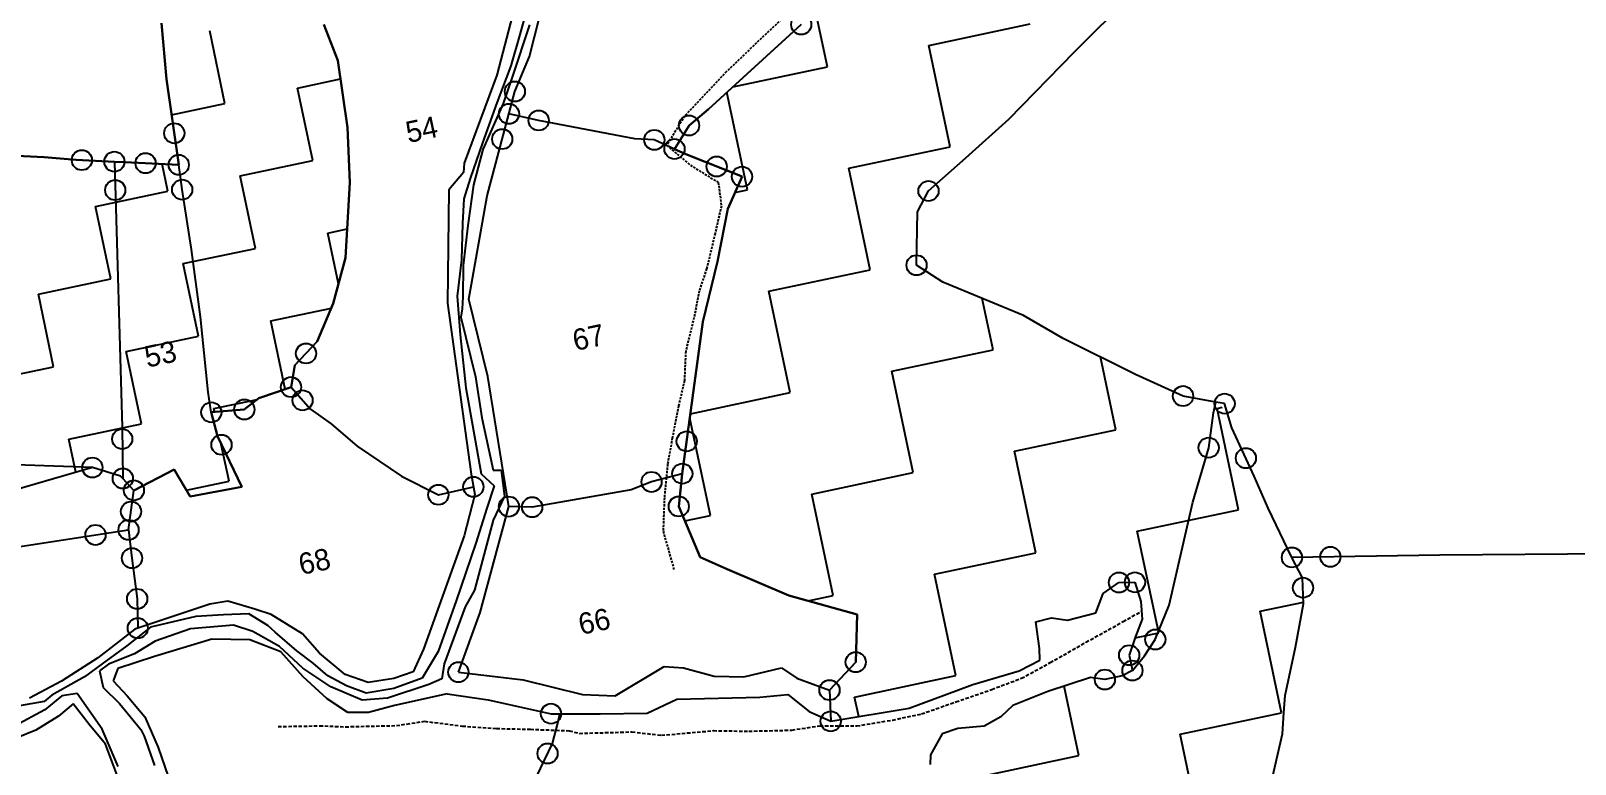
# Model space of a CAD drawing. Header units: metres. Extents: x 349664 to 353992, y 1754751 to 1758067.
# Drawn here: x 351464 to 352143, y 1756540 to 1756862 of the extents above; entities that cross this region are included whole.
import ezdxf
from ezdxf.enums import TextEntityAlignment as Align

# ---------------------------------------------------------------- set-up
doc = ezdxf.new("R2010")
doc.units = ezdxf.units.M
doc.linetypes.add('DASHED', pattern=[0.75, 0.5, -0.25])
for name, color, linetype in [('LINE_FOOTPATH', 1, 'DASHED'), ('LINE_WATER', 4, 'Continuous'), ('POLY_HATCH', 12, 'Continuous'), ('POLY_PARCEL', 6, 'Continuous'), ('POLY_ROAD', 30, 'Continuous'), ('POLY_WATER', 4, 'Continuous'), ('TEXT_PARCEL', 7, 'Continuous')]:
    doc.layers.add(name, color=color, linetype=linetype)
doc.styles.add('kruti dev 050', font='')
doc.styles.get('kruti dev 050').set_extended_font_data('Kruti Dev 050')

msp = doc.modelspace()

# ---------------------------------------------------------------- linework, layer by layer
for centre in [(351802.84, 1756865.06), (351676.91, 1756835.62), (351674.29, 1756825.79), (351687.35, 1756822.91), (351753.5, 1756820.68), (351527.09, 1756817.27), (351671.33, 1756814.71), (351738.22, 1756814.36), (351486.45, 1756805.47), (351500.76, 1756804.79), (351747.08, 1756810.35), (351514.47, 1756804.13), (351529.05, 1756803.41), (351765.64, 1756802.65), (351776.79, 1756798.21), (351501.12, 1756792.29), (351530.55, 1756792.5), (351858.82, 1756791.91), (351853.55, 1756759.28), (351585.04, 1756720.54), (351578.44, 1756705.76), (351583.52, 1756699.93), (351970.77, 1756701.8), (351989.05, 1756698.47), (351543.38, 1756694.66), (351557.9, 1756695.88), (351504.19, 1756682.93), (351547.87, 1756680.4), (351752.46, 1756681.9), (351982.03, 1756679.12), (351491.07, 1756670.39), (351998.41, 1756674.51), (351504.47, 1756665.6), (351737, 1756664.07), (351750.53, 1756667.7), (351509.33, 1756660.37), (351643.24, 1756658.44), (351658.64, 1756661.93), (351508.07, 1756651.04), (351674.26, 1756653.23), (351684.49, 1756652.97), (351748.97, 1756653.31), (351506.99, 1756643), (351492.43, 1756640.78), (351508.49, 1756630.57), (352018.65, 1756630.9), (352035.56, 1756631.16), (351942.57, 1756619.9), (351949.6, 1756619.97), (352023.53, 1756617.6), (351510.77, 1756612.68), (351511.03, 1756599.81), (351958.56, 1756594.86), (351947.07, 1756587.93), (351652.04, 1756580.5), (351826.79, 1756584.87), (351948.49, 1756581.2), (351936.38, 1756577.24), (351815.28, 1756572.61), (351692.79, 1756562.24), (351815.81, 1756558.89), (351691.26, 1756544.75)]:
    msp.add_circle(centre, 4.43)
at = {"layer": 'LINE_FOOTPATH', "ltscale": 2}
for p, q in [((351801.76, 1756874.39), (351785.33, 1756859.04)), ((351785.33, 1756859.04), (351769.99, 1756844.34)), ((351769.99, 1756844.34), (351751.56, 1756824.88)), ((351751.56, 1756824.88), (351743.67, 1756811.9)), ((351743.67, 1756811.9), (351754.07, 1756803.3)), ((351754.07, 1756803.3), (351766.34, 1756795.66)), ((351766.34, 1756795.66), (351767.71, 1756785.31)), ((351767.71, 1756785.31), (351764.93, 1756773.26)), ((351764.93, 1756773.26), (351761.24, 1756757.74)), ((351761.24, 1756757.74), (351757.96, 1756748.04)), ((351757.96, 1756748.04), (351756.02, 1756737.8)), ((351756.02, 1756737.8), (351752.02, 1756721.48)), ((351752.02, 1756721.48), (351751.45, 1756708.66)), ((351751.45, 1756708.66), (351748.89, 1756697.48)), ((351748.89, 1756697.48), (351746.13, 1756683.39)), ((351746.13, 1756683.39), (351744.05, 1756671.89)), ((351744.05, 1756671.89), (351742.63, 1756657.26)), ((351742.63, 1756657.26), (351742.08, 1756642.41)), ((351742.08, 1756642.41), (351746.9, 1756625.41))]:
    msp.add_line(p, q, dxfattribs=at)
at = {"layer": 'LINE_FOOTPATH', "ltscale": 3}
for p, q in [((351946.34, 1756603.83), (351952.51, 1756607.27)), ((351928.05, 1756593.63), (351944.46, 1756602.73)), ((351944.46, 1756602.73), (351946.34, 1756603.83)), ((351912.32, 1756584.67), (351928.05, 1756593.63)), ((351899.67, 1756577.78), (351912.32, 1756584.67)), ((351870.83, 1756567.46), (351886.6, 1756572.9)), ((351886.6, 1756572.9), (351899.67, 1756577.78)), ((351855.73, 1756562.15), (351870.83, 1756567.46)), ((351624.85, 1756557.02), (351637.14, 1756558.91)), ((351637.14, 1756558.91), (351653.8, 1756556.8)), ((351827.24, 1756556.84), (351842.91, 1756559.44)), ((351842.91, 1756559.44), (351855.73, 1756562.15)), ((351572.76, 1756556.58), (351591.03, 1756556.92)), ((351591.03, 1756556.92), (351602.39, 1756556.5)), ((351602.39, 1756556.5), (351624.85, 1756557.02)), ((351653.8, 1756556.8), (351668.83, 1756555.75)), ((351668.83, 1756555.75), (351683.72, 1756555.38)), ((351683.72, 1756555.38), (351700.77, 1756554.76)), ((351700.77, 1756554.76), (351705.25, 1756553.59)), ((351705.25, 1756553.59), (351728.37, 1756554.25)), ((351728.37, 1756554.25), (351741.38, 1756552.77)), ((351741.38, 1756552.77), (351764.22, 1756554.79)), ((351764.22, 1756554.79), (351779.78, 1756554.55)), ((351779.78, 1756554.55), (351798.72, 1756555.03)), ((351798.72, 1756555.03), (351811.01, 1756556.93)), ((351811.01, 1756556.93), (351827.24, 1756556.84))]:
    msp.add_line(p, q, dxfattribs=at)
at = {"layer": 'LINE_WATER'}
for p, q in [((351681.69, 1756870.19), (351679.13, 1756860.67)), ((351683.3, 1756864.85), (351675.82, 1756842.37)), ((351679.13, 1756860.67), (351675.11, 1756846.94)), ((351675.11, 1756846.94), (351669.01, 1756830.64)), ((351675.82, 1756842.37), (351671.69, 1756830.3)), ((351669.01, 1756830.64), (351662.69, 1756813.09)), ((351671.69, 1756830.3), (351662.84, 1756810.07)), ((351662.69, 1756813.09), (351657.18, 1756797.39)), ((351662.84, 1756810.07), (351658.7, 1756794.66)), ((351657.18, 1756797.39), (351654.47, 1756788.53)), ((351658.7, 1756794.66), (351656.21, 1756776.79)), ((351654.47, 1756788.53), (351653.9, 1756777.68)), ((351653.9, 1756777.68), (351653.47, 1756761.62)), ((351656.21, 1756776.79), (351654.2, 1756759.2)), ((351653.47, 1756761.62), (351651.58, 1756745.73)), ((351654.2, 1756759.2), (351654.03, 1756745.34)), ((351651.58, 1756745.73), (351652.8, 1756728.67)), ((351654.03, 1756745.34), (351653.71, 1756740.18)), ((351653.71, 1756740.18), (351653.06, 1756736.47)), ((351653.06, 1756736.47), (351659.57, 1756710.19)), ((351652.8, 1756728.67), (351655.33, 1756705.37)), ((351659.57, 1756710.19), (351662.41, 1756692.2)), ((351655.33, 1756705.37), (351662.11, 1756667.68)), ((351662.41, 1756692.2), (351667.27, 1756669.2)), ((351662.11, 1756667.68), (351667.8, 1756662.29)), ((351667.27, 1756669.2), (351670.84, 1756669.24)), ((351670.84, 1756669.24), (351672.29, 1756657.86)), ((351667.8, 1756662.29), (351664.61, 1756652.56)), ((351672.29, 1756657.86), (351667.36, 1756647.29)), ((351667.36, 1756647.29), (351659.08, 1756616.45)), ((351664.61, 1756652.56), (351659.73, 1756637.23)), ((351659.73, 1756637.23), (351651.03, 1756611.79)), ((351659.08, 1756616.45), (351655.05, 1756609.25)), ((351548.8, 1756605.69), (351536.53, 1756605)), ((351559.92, 1756606.13), (351548.8, 1756605.69)), ((351568.17, 1756600.96), (351559.92, 1756606.13)), ((351651.03, 1756611.79), (351643.13, 1756589.63)), ((351655.05, 1756609.25), (351645.79, 1756584.17)), ((351516.61, 1756600.3), (351506.17, 1756592.13)), ((351536.53, 1756605), (351516.61, 1756600.3)), ((351534.25, 1756599.53), (351518.69, 1756594.1)), ((351553.19, 1756601.07), (351534.25, 1756599.53)), ((351561.65, 1756598.33), (351553.19, 1756601.07)), ((351571.41, 1756598.07), (351568.17, 1756600.96)), ((351506.17, 1756592.13), (351495.44, 1756584.15)), ((351518.69, 1756594.1), (351509.59, 1756588.6)), ((351573.3, 1756591.74), (351561.65, 1756598.33)), ((351581.02, 1756589.85), (351571.41, 1756598.07)), ((351583.66, 1756582.24), (351573.3, 1756591.74)), ((351509.59, 1756588.6), (351498.14, 1756584.03)), ((351588.13, 1756584.44), (351581.02, 1756589.85)), ((351643.13, 1756589.63), (351636.06, 1756577.88)), ((351487.58, 1756578.43), (351473.28, 1756570.41)), ((351495.44, 1756584.15), (351487.58, 1756578.43)), ((351498.14, 1756584.03), (351494.23, 1756581.06)), ((351494.23, 1756581.06), (351495.78, 1756573.76)), ((351595.89, 1756574.1), (351583.66, 1756582.24)), ((351594.56, 1756578.89), (351588.13, 1756584.44)), ((351602.9, 1756574.45), (351594.56, 1756578.89)), ((351645.79, 1756584.17), (351644.81, 1756577.53)), ((351495.78, 1756573.76), (351503, 1756566.71)), ((351609.78, 1756568.22), (351595.89, 1756574.1)), ((351611.45, 1756571.25), (351602.9, 1756574.45)), ((351623.65, 1756573.35), (351611.45, 1756571.25)), ((351639.11, 1756575.13), (351620.81, 1756569.12)), ((351636.06, 1756577.88), (351623.65, 1756573.35)), ((351644.81, 1756577.53), (351639.11, 1756575.13)), ((351469.83, 1756567.53), (351450.73, 1756564.21)), ((351473.28, 1756570.41), (351469.83, 1756567.53)), ((351477.69, 1756570.12), (351470.15, 1756563.99)), ((351484.41, 1756571.06), (351477.69, 1756570.12)), ((351495.34, 1756555.49), (351484.41, 1756571.06)), ((351503, 1756566.71), (351512.32, 1756555.33)), ((351620.81, 1756569.12), (351609.78, 1756568.22)), ((351470.15, 1756563.99), (351457.08, 1756556.94)), ((351502.38, 1756539.1), (351495.34, 1756555.49)), ((351512.32, 1756555.33), (351513.91, 1756552.33)), ((351513.91, 1756552.33), (351518.34, 1756539.49))]:
    msp.add_line(p, q, dxfattribs=at)
at = {"layer": 'POLY_HATCH'}
for p, q in [((351923, 1756853), (351982.56, 1756912.4)), ((351523.71, 1756841.02), (351521.45, 1756865.61)), ((351592.89, 1756865.03), (351598.99, 1756849.25)), ((351802.84, 1756865.06), (351762.02, 1756827.88)), ((351894.09, 1756823.49), (351923, 1756853)), ((351598.99, 1756849.25), (351603.28, 1756819.86)), ((351529.05, 1756803.41), (351523.71, 1756841.02)), ((351762.02, 1756827.88), (351753.5, 1756820.68)), ((351875.16, 1756806.43), (351894.09, 1756823.49)), ((351603.28, 1756819.86), (351604.25, 1756795.62)), ((351753.5, 1756820.68), (351747.08, 1756810.35)), ((351399.26, 1756810.42), (351469.8, 1756806.77)), ((351747.08, 1756810.35), (351752.74, 1756807.79)), ((351469.8, 1756806.77), (351483.93, 1756805.59)), ((351483.93, 1756805.59), (351500.76, 1756804.79)), ((351500.76, 1756804.79), (351505.33, 1756804.58)), ((351505.33, 1756804.58), (351529.05, 1756803.41)), ((351752.74, 1756807.79), (351776.79, 1756798.21)), ((351858.82, 1756791.91), (351875.16, 1756806.43)), ((351604.25, 1756795.62), (351602.47, 1756762.5)), ((351776.79, 1756798.21), (351770.49, 1756784.14)), ((351853.99, 1756782.78), (351858.82, 1756791.91)), ((351770.49, 1756784.14), (351766, 1756760.87)), ((351853.55, 1756759.28), (351853.99, 1756782.78)), ((351602.47, 1756762.5), (351597.01, 1756742.43)), ((351766, 1756760.87), (351759.61, 1756734.44)), ((351865.04, 1756751.81), (351853.55, 1756759.28)), ((351900.57, 1756737.26), (351865.04, 1756751.81)), ((351597.01, 1756742.43), (351589.93, 1756725.71)), ((351759.61, 1756734.44), (351750.53, 1756667.7)), ((351918.09, 1756727.13), (351900.57, 1756737.26)), ((351589.93, 1756725.71), (351580.11, 1756715.33)), ((351949.82, 1756711.33), (351918.09, 1756727.13)), ((351580.11, 1756715.33), (351578.44, 1756705.76)), ((351970.77, 1756701.8), (351949.82, 1756711.33)), ((351564.22, 1756700.91), (351557.9, 1756695.88)), ((351578.44, 1756705.76), (351564.22, 1756700.91)), ((351985.16, 1756699.18), (351970.77, 1756701.8)), ((351557.9, 1756695.88), (351543.38, 1756694.66)), ((351543.38, 1756694.66), (351546.06, 1756684.15)), ((351989.05, 1756698.47), (351985.16, 1756699.18)), ((351992.19, 1756687.88), (351989.05, 1756698.47)), ((352002.1, 1756666.56), (351992.19, 1756687.88)), ((351546.06, 1756684.15), (351556.75, 1756661.97)), ((351491.07, 1756670.39), (351382.57, 1756639.06)), ((351503.5, 1756666.64), (351491.07, 1756670.39)), ((351504.47, 1756665.6), (351503.5, 1756666.64)), ((351526.98, 1756669.51), (351509.33, 1756660.37)), ((351534.11, 1756657.64), (351526.98, 1756669.51)), ((351750.53, 1756667.7), (351748.97, 1756653.31)), ((352008.22, 1756652.55), (352002.1, 1756666.56)), ((351509.33, 1756660.37), (351504.47, 1756665.6)), ((351556.75, 1756661.97), (351534.11, 1756657.64)), ((351748.97, 1756653.31), (351758.33, 1756630.98)), ((352018.65, 1756630.9), (352008.22, 1756652.55)), ((351758.33, 1756630.98), (351770.24, 1756625.78)), ((351770.24, 1756625.78), (351797.42, 1756614.16)), ((352023.36, 1756622), (352018.65, 1756630.9)), ((351935.7, 1756615.07), (351942.57, 1756619.9)), ((351942.57, 1756619.9), (351949.6, 1756619.97)), ((351949.6, 1756619.97), (351952.23, 1756611.53)), ((352023.81, 1756610.56), (352023.36, 1756622)), ((351797.42, 1756614.16), (351827.38, 1756605.83)), ((351932.44, 1756606.5), (351935.7, 1756615.07)), ((351827.38, 1756605.83), (351826.79, 1756584.87)), ((351919.89, 1756603.29), (351932.44, 1756606.5)), ((351952.23, 1756611.53), (351952.74, 1756603.76)), ((352020.23, 1756591.51), (352023.81, 1756610.56)), ((351905.95, 1756602.59), (351912.9, 1756604.34)), ((351907.59, 1756590.84), (351905.95, 1756602.59)), ((351912.9, 1756604.34), (351919.89, 1756603.29)), ((351952.74, 1756603.76), (351949.85, 1756596.12)), ((351949.85, 1756596.12), (351947.07, 1756587.93)), ((351826.79, 1756584.87), (351815.28, 1756572.61)), ((351898.67, 1756581.08), (351907.8, 1756585.83)), ((351907.8, 1756585.83), (351907.59, 1756590.84)), ((351947.07, 1756587.93), (351948.49, 1756581.2)), ((352015.7, 1756570.3), (352020.23, 1756591.51)), ((351878.26, 1756575.11), (351898.67, 1756581.08)), ((351929.99, 1756578.14), (351911.3, 1756571.94)), ((351936.38, 1756577.24), (351929.99, 1756578.14)), ((351943.93, 1756578.83), (351936.38, 1756577.24)), ((351948.49, 1756581.2), (351943.93, 1756578.83)), ((351815.28, 1756572.61), (351815.81, 1756558.89)), ((351850.35, 1756564.66), (351878.26, 1756575.11)), ((351911.3, 1756571.94), (351895.96, 1756565.88)), ((351815.81, 1756558.89), (351850.35, 1756564.66)), ((351895.96, 1756565.88), (351890.56, 1756560.8)), ((352015.08, 1756562.58), (352015.7, 1756570.3)), ((351890.56, 1756560.8), (351883.25, 1756556.73)), ((352014.47, 1756553.45), (352015.08, 1756562.58)), ((351864.8, 1756553.39), (351859.71, 1756544.16)), ((351871.64, 1756555.68), (351864.8, 1756553.39)), ((351883.25, 1756556.73), (351871.64, 1756555.68)), ((352009.31, 1756531.08), (352014.47, 1756553.45)), ((351859.71, 1756544.16), (351859.49, 1756539.89))]:
    msp.add_line(p, q, dxfattribs=at)
at = {"layer": 'POLY_HATCH', "linetype": 'Continuous'}
for p, q in [((351814.35, 1756846.47), (351808.43, 1756874.48)), ((351858.93, 1756855.89), (351903.51, 1756865.31)), ((351549.39, 1756830.4), (351542.66, 1756862.24)), ((351868.35, 1756811.31), (351858.93, 1756855.89)), ((351772.78, 1756837.69), (351814.35, 1756846.47)), ((351581.23, 1756837.13), (351600.18, 1756841.13)), ((351587.96, 1756805.28), (351581.23, 1756837.13)), ((351525.93, 1756825.44), (351549.39, 1756830.4)), ((351779.19, 1756792.47), (351770.14, 1756835.28)), ((351823.77, 1756801.89), (351868.35, 1756811.31)), ((351524.27, 1756791.82), (351521.75, 1756803.77)), ((351556.12, 1756798.55), (351587.96, 1756805.28)), ((351562.85, 1756766.71), (351556.12, 1756798.55)), ((351833.19, 1756757.31), (351823.77, 1756801.89)), ((351492.43, 1756785.1), (351524.27, 1756791.82)), ((351773.7, 1756791.31), (351779.19, 1756792.47)), ((351499.16, 1756753.25), (351492.43, 1756785.1)), ((351594.69, 1756773.44), (351603.16, 1756775.23)), ((351599.39, 1756751.17), (351594.69, 1756773.44)), ((351531, 1756759.98), (351562.85, 1756766.71)), ((351537.73, 1756728.14), (351531, 1756759.98)), ((351788.61, 1756747.89), (351833.19, 1756757.31)), ((351467.32, 1756746.52), (351499.16, 1756753.25)), ((351798.03, 1756703.31), (351788.61, 1756747.89)), ((351474.04, 1756714.68), (351467.32, 1756746.52)), ((351887.19, 1756722.15), (351882.43, 1756744.69)), ((351569.57, 1756734.87), (351596.19, 1756740.49)), ((351575.91, 1756704.89), (351569.57, 1756734.87)), ((351505.89, 1756721.41), (351537.73, 1756728.14)), ((351512.62, 1756689.57), (351505.89, 1756721.41)), ((351842.61, 1756712.73), (351887.19, 1756722.15)), ((351442.2, 1756707.95), (351474.04, 1756714.68)), ((351941.2, 1756686.99), (351934.43, 1756719)), ((351852.03, 1756668.15), (351842.61, 1756712.73)), ((351754.11, 1756694.03), (351798.03, 1756703.31)), ((351544.46, 1756696.29), (351563.48, 1756700.31)), ((351544.78, 1756694.77), (351544.46, 1756696.29)), ((351985.78, 1756696.41), (351988, 1756696.88)), ((351995.2, 1756651.83), (351985.78, 1756696.41)), ((351480.77, 1756682.84), (351512.62, 1756689.57)), ((351762.87, 1756649.31), (351753.84, 1756692.05)), ((351896.62, 1756677.57), (351941.2, 1756686.99)), ((351483.84, 1756668.3), (351480.77, 1756682.84)), ((351551.19, 1756664.45), (351547.78, 1756680.58)), ((351906.04, 1756632.99), (351896.62, 1756677.57)), ((351807.45, 1756658.73), (351852.03, 1756668.15)), ((351532.41, 1756660.48), (351551.19, 1756664.45)), ((351816.88, 1756614.15), (351807.45, 1756658.73)), ((351751.64, 1756646.93), (351762.87, 1756649.31)), ((351950.62, 1756642.41), (351995.2, 1756651.83)), ((351960.04, 1756597.83), (351950.62, 1756642.41)), ((351861.46, 1756623.57), (351906.04, 1756632.99)), ((351870.88, 1756578.99), (351861.46, 1756623.57)), ((351805.86, 1756611.82), (351816.88, 1756614.15)), ((352004.62, 1756607.25), (352023.78, 1756611.3)), ((352014.04, 1756562.67), (352004.62, 1756607.25)), ((351949.69, 1756595.64), (351960.04, 1756597.83)), ((351826.3, 1756569.57), (351870.88, 1756578.99)), ((351924.88, 1756543.83), (351918.44, 1756574.3)), ((351828.12, 1756560.95), (351826.3, 1756569.57)), ((351969.46, 1756553.25), (352014.04, 1756562.67)), ((351978.88, 1756508.67), (351969.46, 1756553.25)), ((351880.3, 1756534.41), (351924.88, 1756543.83))]:
    msp.add_line(p, q, dxfattribs=at)
at = {"layer": 'POLY_PARCEL'}
for p, q in [((351923, 1756853), (351982.56, 1756912.4)), ((351521.45, 1756865.61), (351523.71, 1756841.02)), ((351598.99, 1756849.25), (351592.89, 1756865.03)), ((351762.02, 1756827.88), (351802.84, 1756865.06)), ((351894.09, 1756823.49), (351923, 1756853)), ((351603.28, 1756819.86), (351598.99, 1756849.25)), ((351523.71, 1756841.02), (351529.05, 1756803.41)), ((351687.35, 1756822.91), (351674.29, 1756825.79)), ((351729.61, 1756814.86), (351687.35, 1756822.91)), ((351753.5, 1756820.68), (351762.02, 1756827.88)), ((351875.16, 1756806.43), (351894.09, 1756823.49)), ((351604.25, 1756795.62), (351603.28, 1756819.86)), ((351747.08, 1756810.35), (351753.5, 1756820.68)), ((351469.8, 1756806.77), (351399.26, 1756810.42)), ((351738.22, 1756814.36), (351729.61, 1756814.86)), ((351747.08, 1756810.35), (351738.22, 1756814.36)), ((351752.74, 1756807.79), (351747.08, 1756810.35)), ((351483.93, 1756805.59), (351469.8, 1756806.77)), ((351500.76, 1756804.79), (351483.93, 1756805.59)), ((351500.76, 1756804.79), (351504.1, 1756688.2)), ((351505.33, 1756804.58), (351500.76, 1756804.79)), ((351529.05, 1756803.41), (351505.33, 1756804.58)), ((351530.55, 1756792.5), (351529.05, 1756803.41)), ((351776.79, 1756798.21), (351752.74, 1756807.79)), ((351858.82, 1756791.91), (351875.16, 1756806.43)), ((351602.47, 1756762.5), (351604.25, 1756795.62)), ((351770.49, 1756784.14), (351776.79, 1756798.21)), ((351534.73, 1756766.17), (351530.55, 1756792.5)), ((351853.99, 1756782.78), (351858.82, 1756791.91)), ((351766, 1756760.87), (351770.49, 1756784.14)), ((351853.55, 1756759.28), (351853.99, 1756782.78)), ((351538.68, 1756736.56), (351534.73, 1756766.17)), ((351597.01, 1756742.43), (351602.47, 1756762.5)), ((351759.61, 1756734.44), (351766, 1756760.87)), ((351865.04, 1756751.81), (351853.55, 1756759.28)), ((351900.57, 1756737.26), (351865.04, 1756751.81)), ((351589.93, 1756725.71), (351597.01, 1756742.43)), ((351541.95, 1756703.58), (351538.68, 1756736.56)), ((351750.53, 1756667.7), (351759.61, 1756734.44)), ((351918.09, 1756727.13), (351900.57, 1756737.26)), ((351580.11, 1756715.33), (351589.93, 1756725.71)), ((351949.82, 1756711.33), (351918.09, 1756727.13)), ((351578.44, 1756705.76), (351580.11, 1756715.33)), ((351970.77, 1756701.8), (351949.82, 1756711.33)), ((351543.38, 1756694.66), (351541.95, 1756703.58)), ((351557.9, 1756695.88), (351564.22, 1756700.91)), ((351564.22, 1756700.91), (351578.44, 1756705.76)), ((351578.44, 1756705.76), (351586.96, 1756695.99)), ((351985.16, 1756699.18), (351970.77, 1756701.8)), ((351543.38, 1756694.66), (351557.9, 1756695.88)), ((351546.06, 1756684.15), (351543.38, 1756694.66)), ((351586.96, 1756695.99), (351596.14, 1756689.54)), ((351982.03, 1756679.12), (351984.14, 1756694.47)), ((351984.14, 1756694.47), (351985.16, 1756699.18)), ((351989.05, 1756698.47), (351985.16, 1756699.18)), ((351992.19, 1756687.88), (351989.05, 1756698.47)), ((351504.1, 1756688.2), (351504.47, 1756665.6)), ((351596.14, 1756689.54), (351607.46, 1756679.79)), ((352002.1, 1756666.56), (351992.19, 1756687.88)), ((351556.75, 1756661.97), (351546.06, 1756684.15)), ((351491.07, 1756670.39), (351398.02, 1756673.6)), ((351607.46, 1756679.79), (351627.05, 1756666.58)), ((351975.11, 1756655.18), (351982.03, 1756679.12)), ((351503.5, 1756666.64), (351491.07, 1756670.39)), ((351504.47, 1756665.6), (351503.5, 1756666.64)), ((351509.33, 1756660.37), (351526.98, 1756669.51)), ((351526.98, 1756669.51), (351534.11, 1756657.64)), ((351627.05, 1756666.58), (351643.24, 1756658.44)), ((351750.53, 1756667.7), (351737, 1756664.07)), ((351748.97, 1756653.31), (351750.53, 1756667.7)), ((352008.22, 1756652.55), (352002.1, 1756666.56)), ((351509.33, 1756660.37), (351504.47, 1756665.6)), ((351506.99, 1756643), (351509.33, 1756660.37)), ((351534.11, 1756657.64), (351556.75, 1756661.97)), ((351643.24, 1756658.44), (351658.64, 1756661.93)), ((351728.07, 1756660.64), (351684.49, 1756652.97)), ((351737, 1756664.07), (351728.07, 1756660.64)), ((351684.49, 1756652.97), (351674.26, 1756653.23)), ((351758.33, 1756630.98), (351748.97, 1756653.31)), ((351964.67, 1756609.94), (351975.11, 1756655.18)), ((352018.65, 1756630.9), (352008.22, 1756652.55)), ((351404.06, 1756627.25), (351506.99, 1756643)), ((351506.99, 1756643), (351508.49, 1756630.57)), ((352297.4, 1756633.41), (352083.64, 1756631.9)), ((351508.49, 1756630.57), (351510.77, 1756612.68)), ((351770.24, 1756625.78), (351758.33, 1756630.98)), ((351797.42, 1756614.16), (351770.24, 1756625.78)), ((352083.64, 1756631.9), (352018.65, 1756630.9)), ((352023.36, 1756622), (352018.65, 1756630.9)), ((351935.7, 1756615.07), (351942.57, 1756619.9)), ((351942.57, 1756619.9), (351949.6, 1756619.97)), ((351949.6, 1756619.97), (351952.23, 1756611.53)), ((352023.81, 1756610.56), (352023.36, 1756622)), ((351510.77, 1756612.68), (351511.03, 1756599.81)), ((351827.38, 1756605.83), (351797.42, 1756614.16)), ((351932.44, 1756606.5), (351935.7, 1756615.07)), ((351826.79, 1756584.87), (351827.38, 1756605.83)), ((351919.89, 1756603.29), (351932.44, 1756606.5)), ((351952.23, 1756611.53), (351952.74, 1756603.76)), ((351958.56, 1756594.86), (351964.67, 1756609.94)), ((352020.23, 1756591.51), (352023.81, 1756610.56)), ((351905.95, 1756602.59), (351912.9, 1756604.34)), ((351907.59, 1756590.84), (351905.95, 1756602.59)), ((351912.9, 1756604.34), (351919.89, 1756603.29)), ((351952.74, 1756603.76), (351949.85, 1756596.12)), ((351949.85, 1756596.12), (351947.07, 1756587.93)), ((351953.88, 1756587.69), (351958.56, 1756594.86)), ((351815.28, 1756572.61), (351826.79, 1756584.87)), ((351898.67, 1756581.08), (351907.8, 1756585.83)), ((351907.8, 1756585.83), (351907.59, 1756590.84)), ((351947.07, 1756587.93), (351948.49, 1756581.2)), ((351948.49, 1756581.2), (351953.88, 1756587.69)), ((352015.7, 1756570.3), (352020.23, 1756591.51)), ((351878.26, 1756575.11), (351898.67, 1756581.08)), ((351929.99, 1756578.14), (351911.3, 1756571.94)), ((351936.38, 1756577.24), (351929.99, 1756578.14)), ((351943.93, 1756578.83), (351936.38, 1756577.24)), ((351948.49, 1756581.2), (351943.93, 1756578.83)), ((351850.35, 1756564.66), (351878.26, 1756575.11)), ((351911.3, 1756571.94), (351895.96, 1756565.88)), ((351815.81, 1756558.89), (351850.35, 1756564.66)), ((351895.96, 1756565.88), (351890.56, 1756560.8)), ((352015.08, 1756562.58), (352015.7, 1756570.3)), ((351693.38, 1756549.18), (351695.87, 1756558.71)), ((351695.87, 1756558.71), (351696.68, 1756562.22)), ((351890.56, 1756560.8), (351883.25, 1756556.73)), ((352014.47, 1756553.45), (352015.08, 1756562.58)), ((351864.8, 1756553.39), (351859.71, 1756544.16)), ((351871.64, 1756555.68), (351864.8, 1756553.39)), ((351883.25, 1756556.73), (351871.64, 1756555.68)), ((352009.31, 1756531.08), (352014.47, 1756553.45)), ((351686.35, 1756534.48), (351693.38, 1756549.18)), ((351859.71, 1756544.16), (351859.49, 1756539.89))]:
    msp.add_line(p, q, dxfattribs=at)
at = {"layer": 'POLY_ROAD'}
for p, q in [((351652.04, 1756580.5), (351680.53, 1756577.12)), ((351720.93, 1756570.15), (351742.49, 1756583.01)), ((351742.49, 1756583.01), (351751.09, 1756582.42)), ((351751.09, 1756582.42), (351764.56, 1756578.71)), ((351764.56, 1756578.71), (351777.53, 1756578.39)), ((351777.53, 1756578.39), (351794.19, 1756582.35)), ((351794.19, 1756582.35), (351800.83, 1756577.86)), ((351680.53, 1756577.12), (351706.62, 1756570.62)), ((351800.83, 1756577.86), (351815.28, 1756572.61)), ((351647.05, 1756571.04), (351665.18, 1756568.3)), ((351665.18, 1756568.3), (351692.79, 1756562.24)), ((351706.62, 1756570.62), (351720.93, 1756570.15)), ((351735.06, 1756562.41), (351748.16, 1756568.62)), ((351748.16, 1756568.62), (351784.66, 1756569.45)), ((351784.66, 1756569.45), (351796.93, 1756570.63)), ((351796.93, 1756570.63), (351806.37, 1756563.23)), ((351692.79, 1756562.24), (351714.44, 1756562.12)), ((351714.44, 1756562.12), (351735.06, 1756562.41)), ((351806.37, 1756563.23), (351815.81, 1756558.89))]:
    msp.add_line(p, q, dxfattribs=at)
at = {"layer": 'POLY_WATER'}
for p, q in [((351683.29, 1756850.95), (351692.15, 1756885.98)), ((351675.89, 1756869.09), (351668.9, 1756842.79)), ((351676.91, 1756835.62), (351683.29, 1756850.95)), ((351668.9, 1756842.79), (351654.63, 1756804.11)), ((351664.69, 1756789.82), (351676.91, 1756835.62)), ((351654.63, 1756804.11), (351654.23, 1756800.02)), ((351654.23, 1756800.02), (351647.88, 1756792.41)), ((351647.88, 1756792.41), (351647.3, 1756742.64)), ((351656.57, 1756744.42), (351664.69, 1756789.82)), ((351647.3, 1756742.64), (351657.61, 1756667.52)), ((351665.05, 1756710.42), (351656.57, 1756744.42)), ((351674.26, 1756653.23), (351665.05, 1756710.42)), ((351657.61, 1756667.52), (351659.27, 1756658.51)), ((351659.27, 1756658.51), (351654.65, 1756640.42)), ((351661.58, 1756606.64), (351674.26, 1756653.23)), ((351654.65, 1756640.42), (351636.71, 1756590.6)), ((351542.66, 1756610.43), (351509.76, 1756599.38)), ((351550.61, 1756611.63), (351542.66, 1756610.43)), ((351562.45, 1756608.11), (351550.61, 1756611.63)), ((351569.7, 1756605.78), (351562.45, 1756608.11)), ((351583.54, 1756597.38), (351569.7, 1756605.78)), ((351652.04, 1756580.5), (351661.58, 1756606.64)), ((351509.76, 1756599.38), (351493.45, 1756586.72)), ((351543.68, 1756594.94), (351518.32, 1756587.39)), ((351560.34, 1756594.7), (351543.68, 1756594.94)), ((351573.98, 1756589.45), (351560.34, 1756594.7)), ((351590.9, 1756588.81), (351583.54, 1756597.38)), ((351493.45, 1756586.72), (351477.49, 1756576.6)), ((351518.32, 1756587.39), (351502.2, 1756582.11)), ((351583.84, 1756578.39), (351573.98, 1756589.45)), ((351602.3, 1756579.41), (351590.9, 1756588.81)), ((351636.71, 1756590.6), (351632.2, 1756580.67)), ((351502.2, 1756582.11), (351500.21, 1756576.68)), ((351594.35, 1756568.71), (351583.84, 1756578.39)), ((351612.43, 1756576.01), (351602.3, 1756579.41)), ((351632.2, 1756580.67), (351623.66, 1756577.66)), ((351477.49, 1756576.6), (351463.4, 1756569.04)), ((351500.21, 1756576.68), (351506.3, 1756570.14)), ((351623.66, 1756577.66), (351612.43, 1756576.01)), ((351482.62, 1756566.54), (351476.21, 1756561.15)), ((351489.64, 1756557.53), (351482.62, 1756566.54)), ((351506.3, 1756570.14), (351514.21, 1756560.86)), ((351603.43, 1756562.81), (351594.35, 1756568.71)), ((351624.02, 1756565.86), (351612.44, 1756562.79)), ((351647.05, 1756571.04), (351624.02, 1756565.86)), ((351476.21, 1756561.15), (351466.2, 1756555)), ((351514.21, 1756560.86), (351519.95, 1756547.46)), ((351612.44, 1756562.79), (351603.43, 1756562.81)), ((351466.2, 1756555), (351455.03, 1756550.48)), ((351496.87, 1756548.83), (351489.64, 1756557.53)), ((351505.59, 1756525.38), (351496.87, 1756548.83)), ((351519.95, 1756547.46), (351527.27, 1756526.16))]:
    msp.add_line(p, q, dxfattribs=at)

# ---------------------------------------------------------------- texts
at = {"layer": 'TEXT_PARCEL', "style": 'kruti dev 050'}
for s, p in [('54', (351635.89, 1756818.9)), ('67', (351709.26, 1756727.59)), ('53', (351521.01, 1756720.28)), ('68', (351588.74, 1756629.17)), ('66', (351711.8, 1756602.84))]:
    msp.add_text(s, height=9.373, rotation=11.93241, dxfattribs=at).set_placement(p, align=Align.MIDDLE)

doc.saveas('drawing.dxf')
